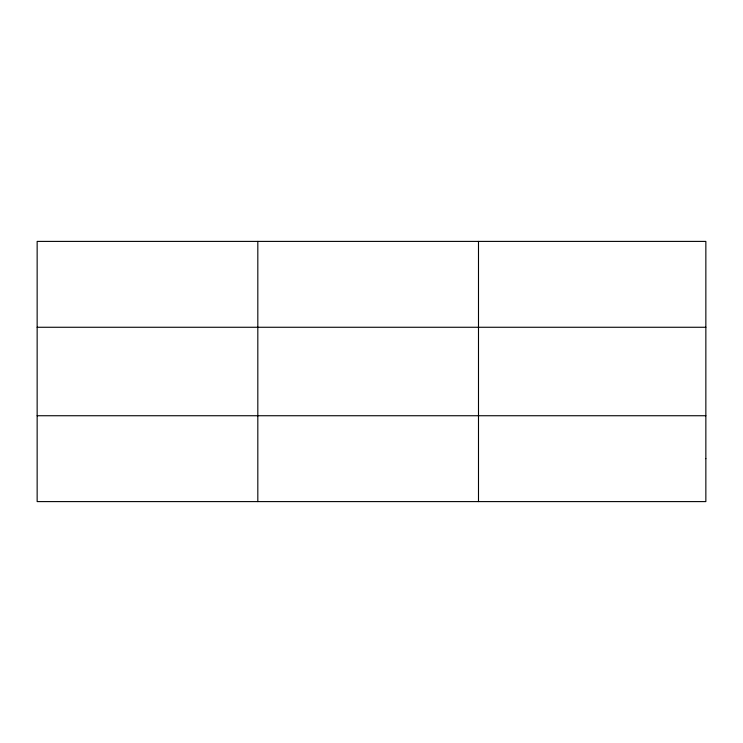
<?xml version="1.0" encoding="UTF-8"?>
<svg xmlns="http://www.w3.org/2000/svg" width="743" height="743" viewBox="0 0 743 743"><rect width="100%" height="100%" fill="white"/><g stroke="black" fill="none" stroke-linecap="round" stroke-linejoin="round"><path stroke-width="1.11" d="M257.821 241.401L257.821 501.599M478.492 241.401L478.492 501.599M37.15 327.264L705.85 327.264M37.15 415.736L705.85 415.736M705.85 458.663L705.85 501.599L37.15 501.599L37.15 241.401L705.85 241.401L705.85 458.663"/></g></svg>
